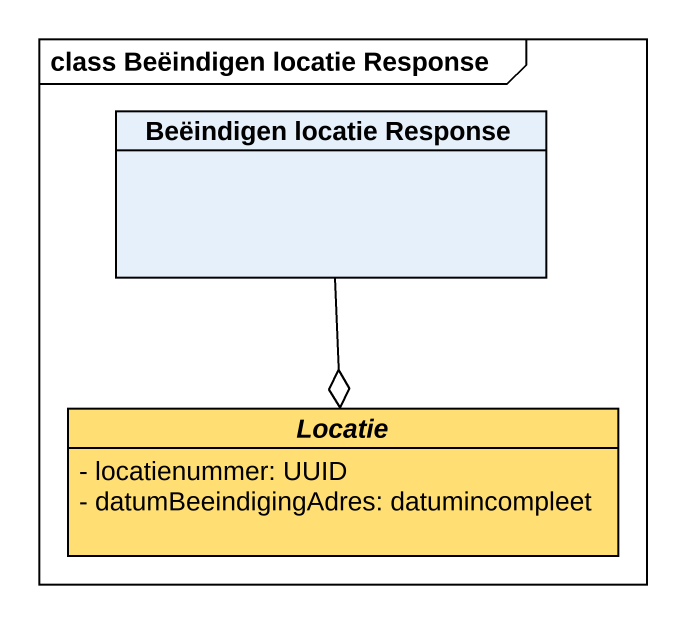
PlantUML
@startuml
mainframe class Beëindigen locatie Response
hide circle
hide empty members
skinparam classAttributeIconSize 0
class "Beëindigen locatie Response" as Beëindigen_locatie_Response
abstract class Locatie #FFDE73 {
  - locatienummer: UUID
  - datumBeeindigingAdres: datumincompleet
}
Beëindigen_locatie_Response --o Locatie
@enduml
